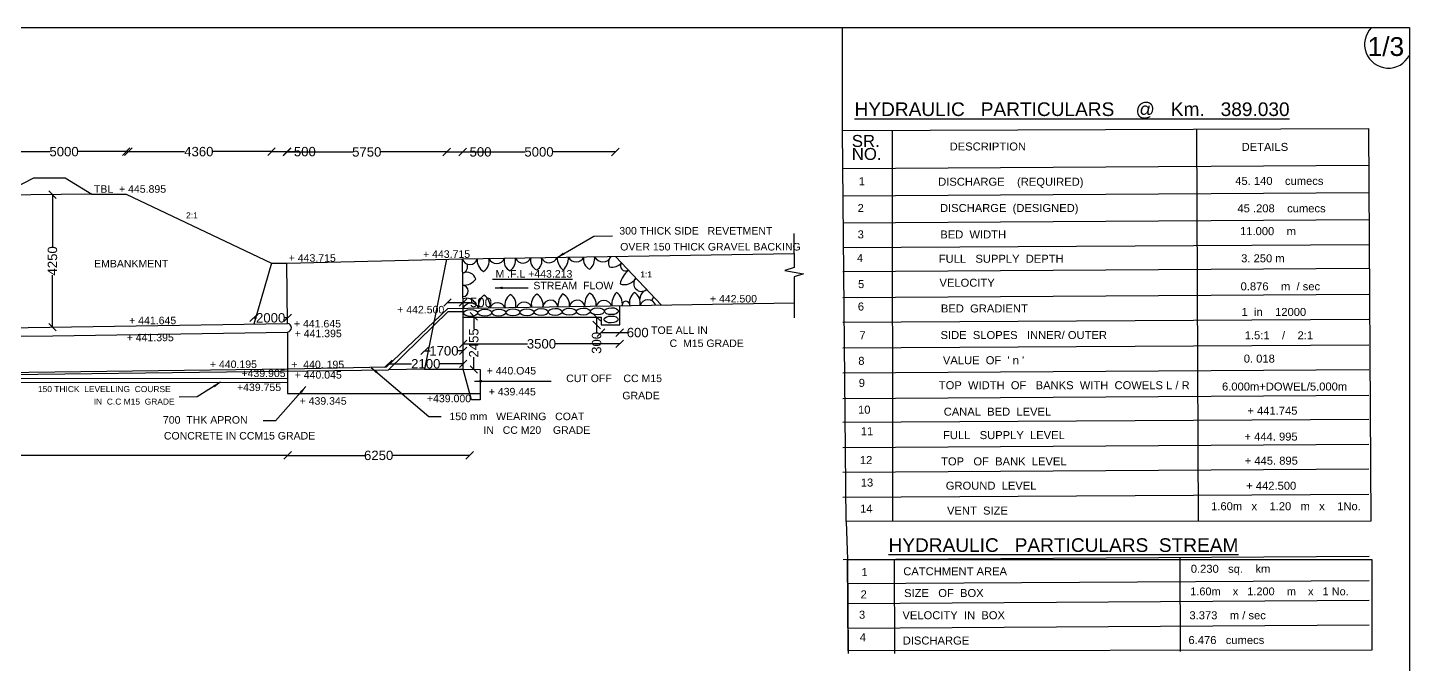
# Model space of a CAD drawing. Header units: millimetres. Extents: x 3111 to 11471, y 4451 to 9497.
# Drawn here: x 7799 to 11471, y 7803 to 9497 of the extents above; entities that cross this region are included whole.
import ezdxf

# ---------------------------------------------------------------- set-up
doc = ezdxf.new("R2010")
doc.units = ezdxf.units.MM
doc.header["$MEASUREMENT"] = 0
for name, color, linetype in [('DIMENSIONS', 7, 'Continuous'), ('DRAWING', 7, 'Continuous'), ('TEXT', 7, 'Continuous')]:
    doc.layers.add(name, color=color, linetype=linetype)
doc.styles.get("Standard").update_dxf_attribs({"font": 'arial.ttf', "height": 25})
doc.dimstyles.get("Standard").update_dxf_attribs({"dimtxt": 25, "dimasz": 20, "dimexe": 0.18, "dimexo": 0.0625, "dimgap": 0.09, "dimtad": 0, "dimdec": 0, "dimzin": 0, "dimdsep": 46, "dimtxsty": 'Standard', "dimblk": 'OBLIQUE', "dimcen": 0.09, "dimse1": 1, "dimse2": 1, "dimadec": 0, "dimazin": 0, "dimtfac": 1, "dimtdec": 0, "dimtofl": 0, "dimtmove": 0, "dimatfit": 3, "dimfxl": 1, "dimtolj": 1, "dimtzin": 0, "dimarcsym": 0})

# ---------------------------------------------------------------- blocks, each defined once
blk = doc.blocks.new('_Oblique')
at = {"color": 0, "linetype": 'ByBlock', "lineweight": -2}
blk.add_line((-0.5, -0.5), (0.5, 0.5), dxfattribs=at)
blk = doc.blocks.new('*D16')
at = {"layer": 'Defpoints', "color": 0}
for p in [(8066.9, 9167.4), (7725.2, 9051.6), (8066.9, 9051.6)]:
    blk.add_point(p, dxfattribs=at)
at = {"layer": 'DIMENSIONS', "color": 0, "lineweight": -2}
for p, q in [((7725.2, 9167.4), (7858.7, 9167.4)), ((8066.9, 9167.4), (7933.5, 9167.4))]:
    blk.add_line(p, q, dxfattribs=at)
at = {"layer": 'DIMENSIONS', "color": 0, "lineweight": -2, "xscale": 20, "yscale": 20, "zscale": 20, "rotation": 180}
blk.add_blockref('_Oblique', (7725.2, 9167.4), dxfattribs=at)
at = {"layer": 'DIMENSIONS', "color": 0, "lineweight": -2, "xscale": 20, "yscale": 20, "zscale": 20}
blk.add_blockref('_Oblique', (8066.9, 9167.4), dxfattribs=at)
at = {"layer": 'DIMENSIONS', "color": 0, "insert": (7896.1, 9167.4), "char_height": 25, "attachment_point": 5}
blk.add_mtext('\\A1;5000', dxfattribs=at)
blk = doc.blocks.new('*D17')
at = {"layer": 'Defpoints', "color": 0}
for p in [(8447.2, 9167.4), (8061.2, 9054.3), (8447.2, 8870.6)]:
    blk.add_point(p, dxfattribs=at)
at = {"layer": 'DIMENSIONS', "color": 0, "lineweight": -2}
for p, q in [((8061.2, 9167.4), (8216.3, 9167.4)), ((8447.2, 9167.4), (8292.1, 9167.4))]:
    blk.add_line(p, q, dxfattribs=at)
at = {"layer": 'DIMENSIONS', "color": 0, "lineweight": -2, "xscale": 20, "yscale": 20, "zscale": 20, "rotation": 180}
blk.add_blockref('_Oblique', (8061.2, 9167.4), dxfattribs=at)
at = {"layer": 'DIMENSIONS', "color": 0, "lineweight": -2, "xscale": 20, "yscale": 20, "zscale": 20}
blk.add_blockref('_Oblique', (8447.2, 9167.4), dxfattribs=at)
at = {"layer": 'DIMENSIONS', "color": 0, "insert": (8254.2, 9167.4), "char_height": 25, "attachment_point": 5}
blk.add_mtext('\\A1;4360', dxfattribs=at)
blk = doc.blocks.new('*D18')
at = {"layer": 'Defpoints', "color": 0}
for p in [(8488.3, 9167.4), (8447.2, 8870.6), (8488.3, 8871.1)]:
    blk.add_point(p, dxfattribs=at)
at = {"layer": 'DIMENSIONS', "color": 0, "lineweight": -2}
for p, q in [((8447.2, 9167.4), (8488.3, 9167.4)), ((8488.3, 9167.4), (8508.3, 9167.4))]:
    blk.add_line(p, q, dxfattribs=at)
at = {"layer": 'DIMENSIONS', "color": 0, "lineweight": -2, "xscale": 20, "yscale": 20, "zscale": 20, "rotation": 180}
blk.add_blockref('_Oblique', (8447.2, 9167.4), dxfattribs=at)
at = {"layer": 'DIMENSIONS', "color": 0, "lineweight": -2, "xscale": 20, "yscale": 20, "zscale": 20}
blk.add_blockref('_Oblique', (8488.3, 9167.4), dxfattribs=at)
at = {"layer": 'DIMENSIONS', "color": 0, "insert": (8535.9, 9167.4), "char_height": 25, "attachment_point": 5}
blk.add_mtext('\\A1;500', dxfattribs=at)
blk = doc.blocks.new('*D19')
at = {"layer": 'Defpoints', "color": 0}
for p in [(8912.5, 9166.6), (8488.3, 8871.1), (8912.5, 8881)]:
    blk.add_point(p, dxfattribs=at)
at = {"layer": 'DIMENSIONS', "color": 0, "lineweight": -2}
for p, q in [((8488.3, 9166.6), (8663, 9166.6)), ((8912.5, 9166.6), (8737.8, 9166.6))]:
    blk.add_line(p, q, dxfattribs=at)
at = {"layer": 'DIMENSIONS', "color": 0, "lineweight": -2, "xscale": 20, "yscale": 20, "zscale": 20, "rotation": 180}
blk.add_blockref('_Oblique', (8488.3, 9166.6), dxfattribs=at)
at = {"layer": 'DIMENSIONS', "color": 0, "lineweight": -2, "xscale": 20, "yscale": 20, "zscale": 20}
blk.add_blockref('_Oblique', (8912.5, 9166.6), dxfattribs=at)
at = {"layer": 'DIMENSIONS', "color": 0, "insert": (8700.4, 9166.6), "char_height": 25, "attachment_point": 5}
blk.add_mtext('\\A1;5750', dxfattribs=at)
blk = doc.blocks.new('*D20')
at = {"layer": 'Defpoints', "color": 0}
for p in [(8955.1, 9166.6), (8912.5, 8881), (8955.1, 8882.1)]:
    blk.add_point(p, dxfattribs=at)
at = {"layer": 'DIMENSIONS', "color": 0, "lineweight": -2}
for p, q in [((8912.5, 9166.6), (8955.1, 9166.6)), ((8955.1, 9166.6), (8975.1, 9166.6))]:
    blk.add_line(p, q, dxfattribs=at)
at = {"layer": 'DIMENSIONS', "color": 0, "lineweight": -2, "xscale": 20, "yscale": 20, "zscale": 20, "rotation": 180}
blk.add_blockref('_Oblique', (8912.5, 9166.6), dxfattribs=at)
at = {"layer": 'DIMENSIONS', "color": 0, "lineweight": -2, "xscale": 20, "yscale": 20, "zscale": 20}
blk.add_blockref('_Oblique', (8955.1, 9166.6), dxfattribs=at)
at = {"layer": 'DIMENSIONS', "color": 0, "insert": (9002.7, 9166.6), "char_height": 25, "attachment_point": 5}
blk.add_mtext('\\A1;500', dxfattribs=at)
blk = doc.blocks.new('*D21')
at = {"layer": 'Defpoints', "color": 0}
for p in [(9361, 9166.6), (9361, 8888.6), (8955.1, 8882.1)]:
    blk.add_point(p, dxfattribs=at)
at = {"layer": 'DIMENSIONS', "color": 0, "lineweight": -2}
for p, q in [((8955.1, 9166.6), (9120.7, 9166.6)), ((9361, 9166.6), (9195.4, 9166.6))]:
    blk.add_line(p, q, dxfattribs=at)
at = {"layer": 'DIMENSIONS', "color": 0, "lineweight": -2, "xscale": 20, "yscale": 20, "zscale": 20, "rotation": 180}
blk.add_blockref('_Oblique', (8955.1, 9166.6), dxfattribs=at)
at = {"layer": 'DIMENSIONS', "color": 0, "lineweight": -2, "xscale": 20, "yscale": 20, "zscale": 20}
blk.add_blockref('_Oblique', (9361, 9166.6), dxfattribs=at)
at = {"layer": 'DIMENSIONS', "color": 0, "insert": (9158, 9166.6), "char_height": 25, "attachment_point": 5}
blk.add_mtext('\\A1;5000', dxfattribs=at)
blk = doc.blocks.new('*D36')
at = {"layer": 'Defpoints', "color": 0}
for p in [(7859.9, 9053.1), (7865.3, 8700.7), (7865.3, 8700.7)]:
    blk.add_point(p, dxfattribs=at)
at = {"layer": 'DIMENSIONS', "color": 0, "lineweight": -2}
for p, q in [((7865.3, 9053.1), (7865.3, 8914.8)), ((7865.3, 8700.7), (7865.3, 8839))]:
    blk.add_line(p, q, dxfattribs=at)
at = {"layer": 'DIMENSIONS', "color": 0, "lineweight": -2, "xscale": 20, "yscale": 20, "zscale": 20}
for p, rotation in [((7865.3, 9053.1), 90), ((7865.3, 8700.7), 270)]:
    blk.add_blockref('_Oblique', p, dxfattribs=dict(at, rotation=rotation))
at = {"layer": 'DIMENSIONS', "color": 0, "insert": (7865.3, 8876.9), "char_height": 25, "attachment_point": 5, "rotation": 90}
blk.add_mtext('\\A1;4250', dxfattribs=at)
blk = doc.blocks.new('*D37')
at = {"layer": 'Defpoints', "color": 0}
for p in [(8399.9, 8708.9), (8490.1, 8725.2), (8490.1, 8710)]:
    blk.add_point(p, dxfattribs=at)
at = {"layer": 'DIMENSIONS', "color": 0, "lineweight": -2}
for p, q in [((8399.9, 8725.2), (8407.5, 8725.2)), ((8490.1, 8725.2), (8482.6, 8725.2))]:
    blk.add_line(p, q, dxfattribs=at)
at = {"layer": 'DIMENSIONS', "color": 0, "lineweight": -2, "xscale": 20, "yscale": 20, "zscale": 20, "rotation": 180}
blk.add_blockref('_Oblique', (8399.9, 8725.2), dxfattribs=at)
at = {"layer": 'DIMENSIONS', "color": 0, "lineweight": -2, "xscale": 20, "yscale": 20, "zscale": 20}
blk.add_blockref('_Oblique', (8490.1, 8725.2), dxfattribs=at)
at = {"layer": 'DIMENSIONS', "color": 0, "insert": (8445, 8725.2), "char_height": 25, "attachment_point": 5}
blk.add_mtext('\\A1;2000', dxfattribs=at)
blk = doc.blocks.new('*D38')
at = {"layer": 'Defpoints', "color": 0}
for p in [(8915, 8749.1), (8956.2, 8766), (8956.2, 8749.4)]:
    blk.add_point(p, dxfattribs=at)
at = {"layer": 'DIMENSIONS', "color": 0, "lineweight": -2}
for p, q in [((8915, 8766), (8956.2, 8766)), ((8956.2, 8766), (8976.2, 8766))]:
    blk.add_line(p, q, dxfattribs=at)
at = {"layer": 'DIMENSIONS', "color": 0, "lineweight": -2, "xscale": 20, "yscale": 20, "zscale": 20, "rotation": 180}
blk.add_blockref('_Oblique', (8915, 8766), dxfattribs=at)
at = {"layer": 'DIMENSIONS', "color": 0, "lineweight": -2, "xscale": 20, "yscale": 20, "zscale": 20}
blk.add_blockref('_Oblique', (8956.2, 8766), dxfattribs=at)
at = {"layer": 'DIMENSIONS', "color": 0, "insert": (9003.9, 8766), "char_height": 25, "attachment_point": 5}
blk.add_mtext('\\A1;500', dxfattribs=at)
blk = doc.blocks.new('*D39')
at = {"layer": 'Defpoints', "color": 0}
for p in [(8956.5, 8637.4), (8854.2, 8588.6), (8956.5, 8588.4)]:
    blk.add_point(p, dxfattribs=at)
at = {"layer": 'DIMENSIONS', "color": 0, "lineweight": -2}
for p, q in [((8854.2, 8637.4), (8869.2, 8637.4)), ((8956.5, 8637.4), (8941.6, 8637.4))]:
    blk.add_line(p, q, dxfattribs=at)
at = {"layer": 'DIMENSIONS', "color": 0, "lineweight": -2, "xscale": 20, "yscale": 20, "zscale": 20, "rotation": 180}
blk.add_blockref('_Oblique', (8854.2, 8637.4), dxfattribs=at)
at = {"layer": 'DIMENSIONS', "color": 0, "lineweight": -2, "xscale": 20, "yscale": 20, "zscale": 20}
blk.add_blockref('_Oblique', (8956.5, 8637.4), dxfattribs=at)
at = {"layer": 'DIMENSIONS', "color": 0, "insert": (8905.4, 8637.4), "char_height": 25, "attachment_point": 5}
blk.add_mtext('\\A1;1700', dxfattribs=at)
blk = doc.blocks.new('*D40')
at = {"layer": 'Defpoints', "color": 0}
for p in [(8956.5, 8603), (8757.8, 8587.4), (8956.5, 8587.6)]:
    blk.add_point(p, dxfattribs=at)
at = {"layer": 'DIMENSIONS', "color": 0, "lineweight": -2}
for p, q in [((8757.8, 8603), (8819.6, 8603)), ((8956.5, 8603), (8894.7, 8603))]:
    blk.add_line(p, q, dxfattribs=at)
at = {"layer": 'DIMENSIONS', "color": 0, "lineweight": -2, "xscale": 20, "yscale": 20, "zscale": 20, "rotation": 180}
blk.add_blockref('_Oblique', (8757.8, 8603), dxfattribs=at)
at = {"layer": 'DIMENSIONS', "color": 0, "lineweight": -2, "xscale": 20, "yscale": 20, "zscale": 20}
blk.add_blockref('_Oblique', (8956.5, 8603), dxfattribs=at)
at = {"layer": 'DIMENSIONS', "color": 0, "insert": (8857.2, 8603), "char_height": 25, "attachment_point": 5}
blk.add_mtext('\\A1;2100', dxfattribs=at)
blk = doc.blocks.new('*D41')
at = {"layer": 'Defpoints', "color": 0}
for p in [(9372.6, 8706.4), (8956.4, 8652.5), (9372.6, 8656.1)]:
    blk.add_point(p, dxfattribs=at)
at = {"layer": 'DIMENSIONS', "color": 0, "lineweight": -2}
for p, q in [((8956.4, 8656.1), (9127.1, 8656.1)), ((9372.6, 8656.1), (9201.9, 8656.1))]:
    blk.add_line(p, q, dxfattribs=at)
at = {"layer": 'DIMENSIONS', "color": 0, "lineweight": -2, "xscale": 20, "yscale": 20, "zscale": 20, "rotation": 180}
blk.add_blockref('_Oblique', (8956.4, 8656.1), dxfattribs=at)
at = {"layer": 'DIMENSIONS', "color": 0, "lineweight": -2, "xscale": 20, "yscale": 20, "zscale": 20}
blk.add_blockref('_Oblique', (9372.6, 8656.1), dxfattribs=at)
at = {"layer": 'DIMENSIONS', "color": 0, "insert": (9164.5, 8656.1), "char_height": 25, "attachment_point": 5}
blk.add_mtext('\\A1;3500', dxfattribs=at)
blk = doc.blocks.new('*D42')
at = {"layer": 'Defpoints', "color": 0}
for p in [(8976.8, 8729.2), (8984.8, 8588.1), (8991.2, 8588.1)]:
    blk.add_point(p, dxfattribs=at)
at = {"layer": 'DIMENSIONS', "color": 0, "lineweight": -2}
for p, q in [((8984.8, 8729.2), (8984.8, 8696.4)), ((8984.8, 8588.1), (8984.8, 8620.9))]:
    blk.add_line(p, q, dxfattribs=at)
at = {"layer": 'DIMENSIONS', "color": 0, "lineweight": -2, "xscale": 20, "yscale": 20, "zscale": 20}
for p, rotation in [((8984.8, 8729.2), 90), ((8984.8, 8588.1), 270)]:
    blk.add_blockref('_Oblique', p, dxfattribs=dict(at, rotation=rotation))
at = {"layer": 'DIMENSIONS', "color": 0, "insert": (8984.8, 8658.6), "char_height": 25, "attachment_point": 5, "rotation": 90}
blk.add_mtext('\\A1;2455', dxfattribs=at)
blk = doc.blocks.new('*D43')
at = {"layer": 'Defpoints', "color": 0}
for p in [(9311.1, 8706.4), (9322.9, 8727.2), (9322.9, 8706.4)]:
    blk.add_point(p, dxfattribs=at)
at = {"layer": 'DIMENSIONS', "color": 0, "lineweight": -2}
for p, q in [((9311.1, 8727.2), (9311.1, 8706.4)), ((9311.1, 8706.4), (9311.1, 8686.4))]:
    blk.add_line(p, q, dxfattribs=at)
at = {"layer": 'DIMENSIONS', "color": 0, "lineweight": -2, "xscale": 20, "yscale": 20, "zscale": 20}
for p, rotation in [((9311.1, 8727.2), 90), ((9311.1, 8706.4), 270)]:
    blk.add_blockref('_Oblique', p, dxfattribs=dict(at, rotation=rotation))
at = {"layer": 'DIMENSIONS', "color": 0, "insert": (9311.1, 8658.8), "char_height": 25, "attachment_point": 5, "rotation": 90}
blk.add_mtext('\\A1;300', dxfattribs=at)
blk = doc.blocks.new('*D44')
at = {"layer": 'Defpoints', "color": 0}
for p in [(9322.9, 8705.1), (9372.6, 8705.1), (9372.6, 8686.1)]:
    blk.add_point(p, dxfattribs=at)
at = {"layer": 'DIMENSIONS', "color": 0, "lineweight": -2}
for p, q in [((9322.9, 8686.1), (9372.6, 8686.1)), ((9372.6, 8686.1), (9392.6, 8686.1))]:
    blk.add_line(p, q, dxfattribs=at)
at = {"layer": 'DIMENSIONS', "color": 0, "lineweight": -2, "xscale": 20, "yscale": 20, "zscale": 20, "rotation": 180}
blk.add_blockref('_Oblique', (9322.9, 8686.1), dxfattribs=at)
at = {"layer": 'DIMENSIONS', "color": 0, "lineweight": -2, "xscale": 20, "yscale": 20, "zscale": 20}
blk.add_blockref('_Oblique', (9372.6, 8686.1), dxfattribs=at)
at = {"layer": 'DIMENSIONS', "color": 0, "insert": (9420.3, 8686.1), "char_height": 25, "attachment_point": 5}
blk.add_mtext('\\A1;600', dxfattribs=at)
blk = doc.blocks.new('*D46')
at = {"layer": 'Defpoints', "color": 0}
for p in [(4779.7, 8531.9), (8490.1, 8524), (8490.1, 8359.4)]:
    blk.add_point(p, dxfattribs=at)
at = {"layer": 'DIMENSIONS', "color": 0, "lineweight": -2}
for p, q in [((4779.7, 8359.4), (6587.2, 8359.4)), ((8490.1, 8359.4), (6682.7, 8359.4))]:
    blk.add_line(p, q, dxfattribs=at)
at = {"layer": 'DIMENSIONS', "color": 0, "lineweight": -2, "xscale": 20, "yscale": 20, "zscale": 20, "rotation": 180}
blk.add_blockref('_Oblique', (4779.7, 8359.4), dxfattribs=at)
at = {"layer": 'DIMENSIONS', "color": 0, "lineweight": -2, "xscale": 20, "yscale": 20, "zscale": 20}
blk.add_blockref('_Oblique', (8490.1, 8359.4), dxfattribs=at)
at = {"layer": 'DIMENSIONS', "color": 0, "insert": (6634.9, 8359.4), "char_height": 25, "attachment_point": 5}
blk.add_mtext('\\A1;48335', dxfattribs=at)
blk = doc.blocks.new('*D47')
at = {"layer": 'Defpoints', "color": 0}
for p in [(8490.1, 8524), (8973.9, 8524), (8973.9, 8359.4)]:
    blk.add_point(p, dxfattribs=at)
at = {"layer": 'DIMENSIONS', "color": 0, "lineweight": -2}
for p, q in [((8490.1, 8359.4), (8694.6, 8359.4)), ((8973.9, 8359.4), (8769.5, 8359.4))]:
    blk.add_line(p, q, dxfattribs=at)
at = {"layer": 'DIMENSIONS', "color": 0, "lineweight": -2, "xscale": 20, "yscale": 20, "zscale": 20, "rotation": 180}
blk.add_blockref('_Oblique', (8490.1, 8359.4), dxfattribs=at)
at = {"layer": 'DIMENSIONS', "color": 0, "lineweight": -2, "xscale": 20, "yscale": 20, "zscale": 20}
blk.add_blockref('_Oblique', (8973.9, 8359.4), dxfattribs=at)
at = {"layer": 'DIMENSIONS', "color": 0, "insert": (8732, 8359.4), "char_height": 25, "attachment_point": 5}
blk.add_mtext('\\A1;6250', dxfattribs=at)

msp = doc.modelspace()

# ---------------------------------------------------------------- linework, layer by layer
at = {"layer": 'DIMENSIONS', "color": 0}
msp.add_lwpolyline([(11470.6, 4454.3), (3110.6, 4454.3), (3110.6, 9497.4), (11470.6, 9497.4)], close=True, dxfattribs=at)
for points in [[(9964.4, 9223.9), (9964.4, 9497.4)], [(9964.4, 9223.9), (11362.1, 9229.2), (11368.5, 8184.4), (9973.8, 8183.2), (9964.4, 9223.9)], [(10096.4, 9224.4), (10097.2, 8183.3)], [(10910.2, 8184), (10906.3, 9227.5)], [(9965.3, 9122.6), (11362.7, 9131.1)], [(9965.3, 9049.9), (11362.7, 9058.5)], [(9965.3, 8978.4), (11362.7, 8987)], [(9965.3, 8912.2), (11362.7, 8920.7)], [(9965.3, 8848.8), (11362.7, 8857.3)], [(9965.3, 8779.4), (11362.7, 8787.9)], [(9965.3, 8713.4), (11362.7, 8722)], [(9965.3, 8645.2), (11362.7, 8653.7)], [(9965.3, 8579.3), (11362.7, 8587.8)], [(9965.3, 8511.1), (11362.7, 8519.7)], [(9965.3, 8447.5), (11362.7, 8456.1)], [(9965.3, 8380.6), (11362.7, 8389.2)], [(9965.3, 8314.8), (11362.7, 8323.4)], [(9965.3, 8247.9), (11362.7, 8256.5)], [(9973.8, 8183.2), (9977.9, 8082.7)], [(9965.8, 8082.6), (11364.2, 8091.2)], [(9977.9, 8082.6), (9979.4, 7832.4)], [(10101.5, 8082.6), (10103, 7832.4)], [(10860.9, 8087), (10861.7, 7837.7)], [(9978.3, 8018.6), (11364.2, 8027.1)], [(9978.6, 7965.9), (11364.2, 7974.4)], [(9979, 7900.1), (11364.2, 7908.6)]]:
    msp.add_lwpolyline(points, dxfattribs=at)
msp.add_arc((11414.7, 9452.7), 63, 134.8622, 332.4621, dxfattribs=at)
at = {"layer": 'DRAWING', "color": 0}
for points in [[(5846.8, 9050.7), (6373.2, 8698.9), (7223.2, 8700.7), (7725.2, 9051.6), (7815.9, 9097.6), (7899, 9097.6), (7970, 9054.3), (8061.2, 9054.3), (8447.2, 8870.6), (8488.3, 8870.6), (8955.1, 8882.1), (9836, 8896.2), (9836, 8950)], [(7970, 9054.3), (7725.2, 9051.6)], [(9483.2, 8758.8), (9361, 8888.6)], [(9836, 8896.2), (9836, 8858.9), (9810.9, 8851.7), (9860.8, 8842.4), (9836.4, 8834), (9836.4, 8725.1)], [(4779.7, 8580.5), (5881.5, 8570.3), (7323.2, 8569.3), (8757.8, 8587.4), (8916.6, 8742.1), (8956.3, 8742.1), (8955.1, 8882.1)], [(7226, 8690.9), (8490.1, 8710.3), (8488.3, 8870.6)], [(8447.2, 8870.6), (8399.9, 8708.9)], [(8912.5, 8881), (8854.2, 8588.6), (8757.8, 8587.4)], [(9836.4, 8764.8), (8915, 8749.1), (8752.1, 8593.7), (8491.2, 8588.6), (7319.5, 8573.5), (5946.1, 8575), (4779.7, 8586.6)], [(8854.2, 8588.6), (8956.5, 8588.4), (8956.3, 8742.1)], [(8956.3, 8727.2), (9322.9, 8727.2), (9322.9, 8706.4), (9372.6, 8706.4), (9372.6, 8756.9)], [(8490.1, 8710.3), (8490.1, 8710.2)], [(4779.7, 8683.9), (6468.5, 8668.3), (7866.4, 8677.1), (8490.1, 8687.4)], [(8490.1, 8687.4), (8490.1, 8524), (9001.7, 8524)], [(4779.7, 8561.4), (8490.1, 8565)], [(8956.5, 8588.4), (9001.7, 8588), (9001.7, 8506.8), (8978.6, 8506.8), (8956.5, 8588.4)], [(4779.7, 8550.4), (8490.1, 8554)]]:
    msp.add_lwpolyline(points, dxfattribs=at)
for centre, radius, start, end in [((9115.9, 8893.1), 22, 203.4944, 338.341), ((9164.4, 8878.6), 28.8, 167.1624, 244.2796), ((9138.9, 8876.1), 26.9, 298.9577, 20.178), ((9185.1, 8895.2), 23.1, 205.0631, 336.7723), ((9251.2, 8886.7), 44.9, 180.8055, 229.7322), ((9189, 8886.4), 47.5, 314.321, 0.1588), ((9256.7, 8896.7), 22.7, 206.9809, 335.2243), ((9303.3, 8879.7), 27, 163.8198, 247.9788), ((9266.9, 8883.7), 39.1, 312.1147, 5.8477), ((9327.5, 8898.8), 24.4, 207.1721, 334.6633), ((9363.6, 8872.6), 21.1, 131.7217, 211.9867), ((8974.2, 8886.7), 19.7, 193.5698, 348.2656), ((8950.9, 8861.3), 17.4, 284.8141, 24.2645), ((9027.8, 8879), 34.5, 173.9346, 240.3949), ((8993, 8876.5), 32.8, 302.8182, 11.7207), ((9045.5, 8891.8), 22.1, 203.0449, 338.7906), ((9093.1, 8876), 28.1, 163.8172, 246.1958), ((9057.6, 8880.1), 38.4, 309.0231, 6.2743), ((9353.8, 8889.5), 29.2, 253.9114, 322.2406), ((9434.8, 8802.3), 62.9, 128.3095, 167.8922), ((9387.7, 8863.6), 13.4, 143.4886, 303.061), ((8965.6, 8821.3), 25.3, 16.1101, 113.7059), ((8958, 8851.2), 39.2, 266.593, 324.2154), ((8954.7, 8796.9), 15.2, 274.8532, 86.1431), ((9384.5, 8850.6), 36.9, 252.4589, 327.2375), ((9430.5, 8816.4), 20.7, 136.6108, 309.9388), ((8966, 8751.1), 26.5, 25.5799, 112.1076), ((9034.7, 8756.2), 37.4, 127.9646, 188.8408), ((8995.2, 8757.3), 32.9, 348.9372, 59.798), ((9100.6, 8759.7), 33.5, 124.3024, 193.8144), ((9067.5, 8761.6), 29.4, 341.1783, 61.1019), ((9168.8, 8762), 31.2, 122.6017, 197.0385), ((9137, 8760.2), 31.9, 347.6663, 61.9457), ((9262.1, 8755), 54.2, 140.3915, 181.0119), ((9205.2, 8759.1), 34, 352.4074, 63.5705), ((9323.6, 8759.6), 44.4, 134.5548, 185.5262), ((9276.1, 8761.8), 33.7, 349.7912, 60.8697), ((9401.9, 8759.4), 50.5, 138.7785, 183.2704), ((9344.2, 8763.1), 35.5, 350.0152, 56.2055), ((9433.6, 8765.4), 35.5, 129.1209, 193.0787), ((9395.5, 8765.2), 31.8, 346.5423, 60.417), ((9468.6, 8768.4), 43.5, 140.0353, 170.7756), ((9195.4, 8909), 296.3, 332.2718, 334.3568), ((8977.1, 8742), 22.3, 22.3671, 159.588), ((9047.9, 8744.2), 21.5, 20.3391, 161.616), ((9118.6, 8745.6), 21.7, 19.7339, 162.2212), ((9188.1, 8752.6), 19.9, 4.3583, 177.5967), ((9259.3, 8751.8), 20.5, 9.9041, 172.0509), ((9330.5, 8749.1), 22.3, 19.5055, 162.4496), ((9389.1, 8759.1), 10.2, 349.8719, 192.0831), ((9447.6, 8751.6), 22, 18.318, 163.637), ((8488.6, 8698.8), 11.5, 277.6362, 84.1224)]:
    msp.add_arc(centre, radius, start, end, dxfattribs=at)
for centre in [(8976.6, 8738.4), (9014, 8738.9), (9051.4, 8739.3), (9088.8, 8739.8), (9126.2, 8740.2), (9163.6, 8740.7), (9201, 8741.2), (9238.4, 8741.6), (9275.8, 8742.1), (9313.2, 8742.6), (9350.6, 8743), (9349.7, 8721)]:
    msp.add_ellipse(centre, major_axis=(18.7, 0.2), ratio=0.492215, dxfattribs=at)
at = {"layer": 'TEXT', "color": 0}
msp.add_lwpolyline([(9977.9, 8082.7), (11370.6, 8082.6), (11370.6, 7841), (9979.8, 7839.9)], close=True, dxfattribs=at)

# ---------------------------------------------------------------- texts
at = {"layer": 'DIMENSIONS', "color": 0}
msp.add_text('1/3', height=50, dxfattribs=at).set_placement((11359.7, 9422))
at = {"layer": 'TEXT', "color": 0}
for s, height, p in [('%%UHYDRAULIC   PARTICULARS    @   Km.   389.030', 36.296, (9996.5, 9262.2)), ('SR.', 31.89, (9989.1, 9179.9)), ('DESCRIPTION ', 21.257, (10249.2, 9170.5)), ('DETAILS', 21.26, (11024.9, 9169.5)), ('NO.', 31.89, (9989.1, 9145.3)), ('TBL  + 445.895', 20, (7975.4, 9058.1)), ('1', 21.3, (10007.6, 9078.1)), ('DISCHARGE    (REQUIRED)', 21.257, (10218.7, 9076.8)), ('45. 140    cumecs', 21.257, (11008, 9079)), ('2:1', 16, (8220.3, 8990)), ('2', 21.3, (10004.6, 9006.9)), ('DISCHARGE  (DESIGNED)', 21.257, (10223.5, 9006.9)), ('45 .208    cumecs', 21.257, (11013.8, 9006)), ('300 THICK SIDE   REVETMENT', 20, (9371.4, 8946.9)), ('3', 21.3, (10004.6, 8936.7)), ('11.000    m', 21.257, (11020.8, 8945.3)), ('OVER 150 THICK GRAVEL BACKING', 20, (9373.8, 8904.5)), ('BED  WIDTH', 21.26, (10224.3, 8936.5)), ('+ 443.715', 20, (8493, 8874.6)), ('+ 443.715', 20, (8849.9, 8884.9)), ('4', 21.3, (10002.8, 8874)), ('FULL   SUPPLY  DEPTH', 21.257, (10220.3, 8871.9)), ('3. 250 m', 21.26, (11023.7, 8873.1)), ('EMBANKMENT', 20, (7975.9, 8859.6)), ('%%U M .F.L +443.213', 20, (9034.7, 8832.3)), ('1:1', 16, (9427.3, 8832.9)), ('STREAM  FLOW', 20, (9143, 8801.2)), ('5', 21.3, (10005.8, 8804.5)), ('VELOCITY', 21.26, (10222.1, 8808.1)), ('0.876    m  / sec', 21.257, (11022.2, 8798.5)), ('+ 442.500', 20, (9612.2, 8766.2)), ('+ 442.500', 20, (8781.3, 8737.2)), ('6', 21.3, (10005.2, 8744.8)), ('BED  GRADIENT', 21.257, (10225.9, 8739.7)), ('1  in    12000', 21.257, (11024.8, 8730.4)), ('+ 441.645', 20, (8069, 8708.4)), ('+ 441.645', 20, (8506.9, 8699.8)), ('TOE ALL IN', 20, (9455.9, 8682.5)), ('+ 441.395', 20, (8062.6, 8663.2)), ('+ 441.395', 20, (8508.9, 8673.8)), ('C  M15 GRADE', 20, (9505, 8647.7)), ('7', 21.3, (10009.4, 8668.6)), ('SIDE  SLOPES   INNER/ OUTER', 21.257, (10225, 8669)), ('1.5:1    /    2:1', 21.257, (11033.2, 8668.3)), ('0. 018', 21.26, (11030.6, 8606.3)), ('+ 440.195', 20, (8283.6, 8591.9)), ('+  440. 195', 20, (8499.8, 8591.3)), ('+ 440.O45', 20, (9019, 8574.7)), ('8', 21.3, (10006.4, 8600.3)), ("VALUE  OF  ' n '", 21.257, (10231.2, 8602)), ('+439.905', 20, (8367.5, 8567.9)), ('+ 440.045', 20, (8508.9, 8563.7)), ('CUT OFF    CC M15', 20, (9230.3, 8554.4)), ('9', 21.3, (10007.6, 8541.7)), ('TOP  WIDTH  OF   BANKS  WITH  COWELS L / R', 21.257, (10220.4, 8535.5)), ('6.000m+DOWEL/5.000m', 21.257, (10972.8, 8532)), ('150 THICK  LEVELLING  COURSE', 16, (7826.7, 8527.8)), ('+439.755', 20, (8355.6, 8530.6)), ('+439.000', 20, (8860.3, 8500.8)), ('+ 439.445', 20, (9024.6, 8519)), ('GRADE', 20, (9379.4, 8508.7)), ('IN  C.C M15  GRADE', 16, (7975, 8494.5)), ('+ 439.345', 20, (8521.9, 8494.3)), ('10', 21.26, (10005.7, 8470.4)), ('CANAL  BED  LEVEL', 21.257, (10233.4, 8465.1)), ('+ 441.745', 21.26, (11040.3, 8467.7)), ('700  THK APRON', 20, (8158.8, 8443.9)), ('150 mm   WEARING   COAT', 20, (8920, 8453.2)), ('CONCRETE IN CCM15 GRADE', 20, (8161.4, 8401.7)), ('IN   CC M20    GRADE', 20, (9010.3, 8416.8)), ('11', 21.26, (10013.1, 8413.2)), ('FULL   SUPPLY  LEVEL', 21.257, (10231.7, 8402.8)), ('+ 444. 995', 21.26, (11032.6, 8398.8)), ('12', 21.26, (10010.6, 8336.4)), ('TOP   OF  BANK  LEVEL', 21.257, (10226.5, 8332.9)), ('+ 445. 895', 21.26, (11033.2, 8334.8)), ('13', 21.26, (10013, 8276.6)), ('GROUND  LEVEL', 21.257, (10238.9, 8268.3)), ('+ 442.500', 21.26, (11037.1, 8268.1)), ('14', 21.26, (10011.2, 8207.1)), ('1.60m   x    1.20   m   x    1No.', 21.257, (10943.9, 8213.6)), ('VENT  SIZE', 21.26, (10242.2, 8202)), ('%%UHYDRAULIC   PARTICULARS  STREAM', 36.296, (10086.7, 8102.7)), ('1', 21.3, (10014.7, 8038.3)), ('CATCHMENT AREA', 21.272, (10125.9, 8040.5)), ('0.230   sq.    km', 21.272, (10889.9, 8047.2)), ('SIZE   OF  BOX', 21.272, (10128.1, 7982.7)), (' 1.60m    x   1.200    m    x   1 No.   ', 20.78, (10880.4, 7987.3)), ('2', 21.3, (10012.5, 7979.1)), ('3', 21.3, (10008.2, 7925)), ('VELOCITY  IN  BOX', 21.272, (10123.7, 7923.6)), ('3.373    m / sec', 21.272, (10886.2, 7923.5)), ('4', 21.3, (10010.3, 7865.1)), ('DISCHARGE', 21.27, (10124.5, 7856.3)), ('6.476   cumecs', 21.272, (10883.7, 7857.6))]:
    msp.add_text(s, height=height, dxfattribs=at).set_placement(p)

# ---------------------------------------------------------------- dimensions: what is measured, and where the dimension line sits
at = {"layer": 'DIMENSIONS', "color": 0}
for base, p1, p2, text, picture, middle in [((8066.9, 9167.4), (7725.2, 9051.6), (8066.9, 9051.6), '5000', '*D16', (7896.1, 9167.4)), ((8447.2, 9167.4), (8061.2, 9054.3), (8447.2, 8870.6), '4360', '*D17', (8254.2, 9167.4)), ((8488.3, 9167.4), (8447.2, 8870.6), (8488.3, 8871.1), '500', '*D18', (8535.9, 9167.4)), ((8912.5, 9166.6), (8488.3, 8871.1), (8912.5, 8881), '5750', '*D19', (8700.4, 9166.6)), ((8955.1, 9166.6), (8912.5, 8881), (8955.1, 8882.1), '500', '*D20', (9002.7, 9166.6)), ((9361, 9166.6), (8955.1, 8882.1), (9361, 8888.6), '5000', '*D21', (9158, 9166.6)), ((8956.2, 8766), (8915, 8749.1), (8956.2, 8749.4), '500', '*D38', (9003.9, 8766)), ((8490.1, 8725.2), (8399.9, 8708.9), (8490.1, 8710), '2000', '*D37', (8445, 8725.2)), ((9372.6, 8656.1), (8956.4, 8652.5), (9372.6, 8706.4), '3500', '*D41', (9164.5, 8656.1)), ((9372.6, 8686.1), (9322.9, 8705.1), (9372.6, 8705.1), '600', '*D44', (9420.3, 8686.1)), ((8956.5, 8637.4), (8854.2, 8588.6), (8956.5, 8588.4), '1700', '*D39', (8905.4, 8637.4)), ((8956.5, 8603), (8757.8, 8587.4), (8956.5, 8587.6), '2100', '*D40', (8857.2, 8603)), ((8490.1, 8359.4), (4779.7, 8531.9), (8490.1, 8524), '48335', '*D46', (6634.9, 8359.4)), ((8973.9, 8359.4), (8490.1, 8524), (8973.9, 8524), '6250', '*D47', (8732, 8359.4))]:
    dim = msp.add_linear_dim(base=base, p1=p1, p2=p2, text=text, dimstyle='Standard', dxfattribs=at)
    dim.commit()
    dim.dimension.update_dxf_attribs({"geometry": picture, "text_midpoint": middle})
for base, p1, p2, text, picture, middle in [((7865.3, 8700.7), (7859.9, 9053.1), (7865.3, 8700.7), '4250', '*D36', (7865.3, 8876.9)), ((8984.8, 8588.1), (8976.8, 8729.2), (8991.2, 8588.1), '2455', '*D42', (8984.8, 8658.6)), ((9311.1, 8706.4), (9322.9, 8727.2), (9322.9, 8706.4), '300', '*D43', (9311.1, 8658.8))]:
    dim = msp.add_linear_dim(base=base, p1=p1, p2=p2, angle=90, text=text, dimstyle='Standard', dxfattribs=at)
    dim.commit()
    dim.dimension.update_dxf_attribs({"geometry": picture, "text_midpoint": middle})

# ---------------------------------------------------------------- leaders
for points in [[(9206.3, 8886.1), (9303.6, 8942.8), (9353.6, 8943.9)], [(9041.4, 8804.9), (9129.3, 8805.6)], [(8712, 8592.9), (8865.4, 8462.8), (8898, 8462.8)], [(8986.8, 8556.7), (9190.6, 8556.7)], [(8311.7, 8553.8), (8249.6, 8515.6), (8201.7, 8514.6)], [(8538.7, 8542.4), (8458, 8451.8), (8424.8, 8451)]]:
    msp.add_leader(points, dimstyle='Standard', override={"dimgap": 0.09, "dimtad": 0}, dxfattribs=at)

doc.saveas('drawing.dxf')
